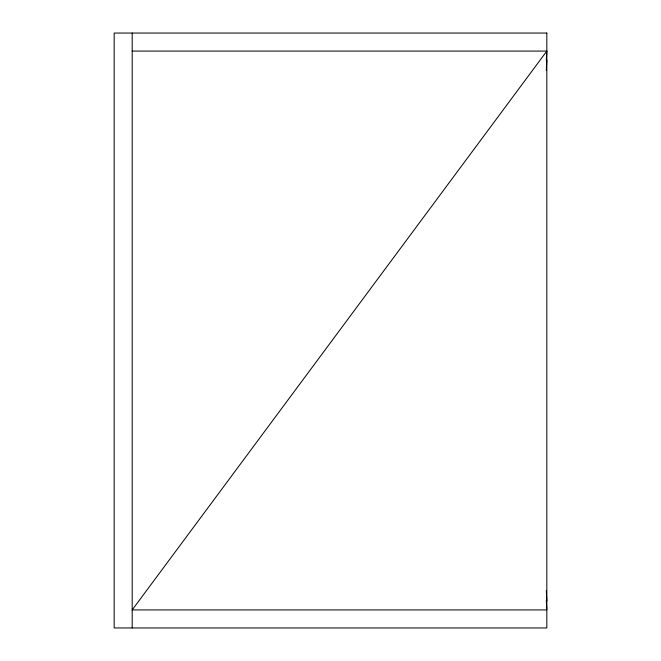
<?xml version="1.0" encoding="UTF-8"?>
<svg xmlns="http://www.w3.org/2000/svg" width="661" height="661" viewBox="0 0 661 661"><rect width="100%" height="100%" fill="white"/><g stroke="black" fill="none" stroke-linecap="round" stroke-linejoin="round"><path stroke-width="0.99" d="M546.308 70.388L546.829 60.093M546.308 60.358L546.829 51.079L132.2 51.079M546.829 51.079L132.2 609.921L546.829 609.921L546.308 600.642M546.308 590.612L546.829 600.907M132.2 33.05L132.2 627.95M546.829 33.05L114.171 33.05L114.171 627.95L546.829 627.95L546.829 33.05"/></g></svg>
